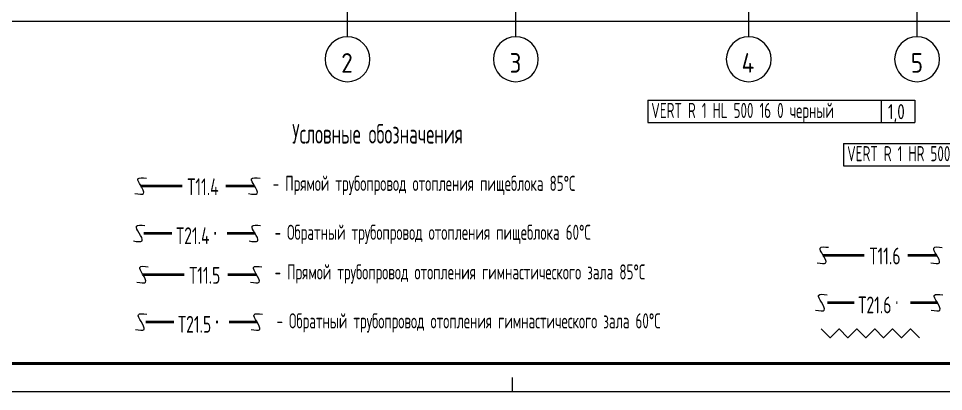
# Model space of a CAD drawing. Header units: millimetres. Extents: x -3929 to 624051, y 52832 to 514950.
# Drawn here: x 167093 to 183577, y 145707 to 152366 of the extents above; entities that cross this region are included whole.
import ezdxf
from ezdxf.enums import TextEntityAlignment as Align

# ---------------------------------------------------------------- set-up
doc = ezdxf.new("R2010")
doc.units = ezdxf.units.MM
for name, pattern in [('ADSK_Линия сетки', [25, 20, -2.5, 0, -2.5]), ('GOST2.303 4', [7, 5, -2, 0]), ('Hidden', [7.14375, 4.7625, -2.38125])]:
    doc.linetypes.add(name, pattern=pattern)
for name, color, linetype in [('9_Форматы', 7, 'Continuous'), ('ПРИБОРЫ', 3, 'Continuous'), ('статистика приборов', 252, 'Continuous'), ('стояки', 7, 'Continuous'), ('т21.4', 142, 'Continuous')]:
    doc.layers.add(name, color=color, linetype=linetype)
for name, color, linetype, lineweight in [('_надписи ОВ', 7, 'Continuous', 20), ('ОВ-ИЗОЛЯЦИЯ', 7, 'Continuous', 25), ('ОВ-рамка', 7, 'Continuous', 30), ('Оси', 253, 'Continuous', 9), ('Размеры', 7, 'Continuous', 9)]:
    doc.layers.add(name, color=color, linetype=linetype, lineweight=lineweight)
for name, color, linetype, true_color in [('т11.1', 1, 'Continuous', 0xff0000), ('т11.4', 7, 'Continuous', 0xd600d6), ('т11.5', 7, 'Continuous', 0x750000), ('т21.1', 5, 'Continuous', 0x0000ff), ('т21.5', 7, 'Continuous', 0x000061)]:
    doc.layers.add(name, color=color, linetype=linetype, true_color=true_color)
doc.styles.add('GOST Common', font='GOST_Common.ttf', dxfattribs={"width": 0.9, "height": 350})
doc.styles.add('СТИЛЬ', font='simplex.shx', dxfattribs={"width": 0.65})

# ---------------------------------------------------------------- blocks, each defined once
blk = doc.blocks.new('1 этаж')
at = {"layer": 'Оси', "color": 253, "linetype": 'ADSK_Линия сетки', "lineweight": 5}
for p, q in [((363694, -258178), (363694, -209604)), ((366694, -258178), (366694, -209604)), ((370844, -258178), (370844, -232060)), ((373844, -258178), (373844, -232060))]:
    blk.add_line(p, q, dxfattribs=at)
at = {"layer": 'Оси', "color": 253, "lineweight": 5}
for centre, start, end in [((363694, -258578), 0, 180), ((366694, -258578), 0, 180), ((370844, -258578), 0, 180), ((373844, -258578), 0, 180), ((363694, -258578), 180, 0), ((366694, -258578), 180, 0), ((370844, -258578), 180, 0), ((373844, -258578), 180, 0)]:
    blk.add_arc(centre, 400, start, end, dxfattribs=at)
at = {"layer": 'Размеры', "color": 253, "lineweight": 5}
blk.add_line((357044, -257898), (419194, -257898), dxfattribs=at)
at = {"layer": 'Оси', "color": 253, "lineweight": 5, "style": 'GOST Common', "width": 0.9}
for s, p in [('2', (363583, -258818)), ('3', (366583, -258818)), ('4', (370718, -258818)), ('5', (373733, -258818))]:
    blk.add_text(s, height=350, dxfattribs=at).set_placement(p)
blk = doc.blocks.new('*U2998')
at = {"layer": '9_Форматы', "color": 7, "linetype": 'Continuous', "lineweight": 9, "ltscale": 100}
blk.add_lwpolyline([(5, -5), (5, 589), (-836, 589), (-836, -5)], close=True, dxfattribs=at)
at = {"layer": '9_Форматы', "color": 7, "linetype": 'Continuous', "lineweight": 9, "ltscale": 100, "const_width": 0.5}
blk.add_lwpolyline([(0, 0), (0, 584), (-816, 584), (-816, 0)], close=True, dxfattribs=at)
at = {"layer": '9_Форматы', "color": 7, "linetype": 'Continuous', "lineweight": 15, "ltscale": 100}
blk.add_lwpolyline([(-626, -5), (-626, -2.5)], dxfattribs=at)

msp = doc.modelspace()

# ---------------------------------------------------------------- linework, layer by layer
at = {"layer": '_надписи ОВ', "ltscale": 10}
for points in [[(169168.539, 149241.537), (169322.722, 149241.64), (169270.908, 149381.409), (169221.552, 149503.591), (169372.256, 149515.757)], [(171193.319, 149241.165), (171347.503, 149241.268), (171295.688, 149381.036), (171246.333, 149503.219), (171397.036, 149515.385)], [(169141.539, 148396.149), (169295.722, 148396.252), (169243.908, 148536.02), (169194.552, 148658.203), (169345.256, 148670.369)], [(171202.933, 148395.775), (171357.116, 148395.877), (171305.302, 148535.646), (171255.946, 148657.828), (171406.65, 148669.994)], [(181325.332, 148006.408), (181479.516, 148006.51), (181427.702, 148146.279), (181378.346, 148268.461), (181529.05, 148280.627)], [(183350.113, 148006.035), (183504.296, 148006.138), (183452.482, 148145.907), (183403.126, 148268.089), (183553.83, 148280.255)], [(169202.847, 147660.825), (169357.03, 147660.927), (169305.216, 147800.696), (169255.86, 147922.878), (169406.564, 147935.044)], [(171227.627, 147660.452), (171381.811, 147660.555), (171329.996, 147800.324), (171280.641, 147922.506), (171431.344, 147934.672)], [(181298.332, 147161.02), (181452.516, 147161.122), (181400.702, 147300.891), (181351.346, 147423.073), (181502.05, 147435.239)], [(183359.726, 147160.645), (183513.91, 147160.748), (183462.096, 147300.516), (183412.74, 147422.699), (183563.444, 147434.865)], [(169175.847, 146815.437), (169330.03, 146815.539), (169278.216, 146955.308), (169228.86, 147077.49), (169379.564, 147089.656)], [(171237.241, 146815.062), (171391.424, 146815.165), (171339.61, 146954.933), (171290.254, 147077.116), (171440.958, 147089.282)]]:
    msp.add_spline(points, degree=3, dxfattribs=at)
at = {"layer": 'ОВ-ИЗОЛЯЦИЯ', "color": 7, "linetype": 'ByBlock'}
msp.add_lwpolyline([(181396.194, 146825.277), (181555.293, 146666.178), (181714.392, 146825.277), (181873.491, 146666.178), (182032.59, 146825.277), (182191.689, 146666.178), (182350.788, 146825.277), (182509.887, 146666.178), (182668.986, 146825.277), (182828.085, 146666.178), (182987.184, 146825.277), (183146.283, 146666.178)], dxfattribs=at)
at = {"layer": 'ПРИБОРЫ', "color": 7, "lineweight": 15}
for p, q in [((178305.905, 150906.892), (183065.525, 150906.892)), ((178305.905, 150906.892), (183065.525, 150906.892)), ((178305.905, 150906.892), (178305.905, 150506.892)), ((182465.525, 150906.892), (182465.525, 150506.892)), ((183065.525, 150906.892), (183065.525, 150506.892)), ((178305.905, 150506.892), (183065.525, 150506.892)), ((181796.249, 150135.701), (186555.869, 150135.701)), ((181796.249, 150135.701), (186555.869, 150135.701)), ((181796.249, 150135.701), (181796.249, 149735.701)), ((181796.249, 149735.701), (186555.869, 149735.701))]:
    msp.add_line(p, q, dxfattribs=at)
at = {"layer": 'т11.1', "color": 233, "lineweight": 40}
for p, q in [((182165.786, 148137.083), (181423.507, 148137.214)), ((183457.901, 148136.839), (182943.934, 148136.953))]:
    msp.add_line(p, q, dxfattribs=at)
at = {"layer": 'т11.4', "lineweight": 40}
for p, q in [((170008.993, 149372.212), (169266.714, 149372.343)), ((171301.108, 149371.969), (170787.141, 149372.083))]:
    msp.add_line(p, q, dxfattribs=at)
at = {"layer": 'т11.5', "lineweight": 40}
for p, q in [((170043.301, 147791.499), (169301.022, 147791.63)), ((171335.416, 147791.256), (170821.449, 147791.37))]:
    msp.add_line(p, q, dxfattribs=at)
at = {"layer": 'т21.1', "color": 165, "linetype": 'Hidden', "lineweight": 40, "ltscale": 100, "true_color": 0x5e67af}
for p, q in [((181984.06, 147291.695), (181406.121, 147291.823)), ((183467.515, 147291.449), (182740.685, 147291.728))]:
    msp.add_line(p, q, dxfattribs=at)
at = {"layer": 'т21.4', "linetype": 'GOST2.303 4', "lineweight": 40, "ltscale": 100}
for p, q in [((169827.267, 148526.825), (169249.328, 148526.953)), ((171310.722, 148526.578), (170583.891, 148526.858))]:
    msp.add_line(p, q, dxfattribs=at)
at = {"layer": 'т21.5', "linetype": 'GOST2.303 4', "lineweight": 40, "ltscale": 100}
for p, q in [((169861.575, 146946.112), (169283.636, 146946.24)), ((171345.03, 146945.866), (170618.199, 146946.145))]:
    msp.add_line(p, q, dxfattribs=at)

# ---------------------------------------------------------------- block references
at = {"layer": 'ОВ-рамка', "ltscale": 100, "transparency": 33554687, "xscale": 100, "yscale": 100, "zscale": 100}
msp.add_blockref('*U2998', (238498.26, 146206.792), dxfattribs=at)
at = {"layer": 'стояки', "color": 5, "lineweight": 40}
msp.add_blockref('1 этаж', (-190738.98, 410215.433), dxfattribs=at)

# ---------------------------------------------------------------- texts
at = {"layer": '_надписи ОВ', "ltscale": 10, "style": 'СТИЛЬ', "width": 0.6}
for s, height, p in [('Условные обозначения', 350, (171970.219, 150132.406)), ('- Прямой трубопровод отопления пищеблока 85%%DС', 270, (171623.841, 149287.132)), ('- Обратный трубопровод отопления пищеблока 60%%DС', 270, (171657.086, 148414.101)), ('- Прямой трубопровод отопления гимнастического зала 85%%DС', 270, (171658.149, 147706.419)), ('- Обратный трубопровод отопления гимнастического зала 60%%DС', 270, (171691.394, 146833.389))]:
    msp.add_text(s, height=height, dxfattribs=at).set_placement(p)
at = {"layer": '_надписи ОВ', "ltscale": 10, "char_height": 300, "width": 16480.02357, "attachment_point": 1, "line_spacing_factor": 0.7, "style": 'СТИЛЬ'}
for s, insert in [('Т11.4', (170100.408, 149511.357)), ('Т21.4 ', (169901.308, 148637.388)), ('Т11.6', (182257.201, 148276.228)), ('Т11.5', (170134.716, 147930.644)), ('Т21.6 ', (182058.101, 147402.258)), ('Т21.5 ', (169935.616, 147056.675))]:
    msp.add_mtext(s, dxfattribs=dict(at, insert=insert))
at = {"layer": 'статистика приборов', "color": 7, "style": 'СТИЛЬ', "width": 0.6}
for s, p in [('VERT R 1 HL 500 16 0 черный ', (178369.768, 150588.745)), ('VERT R 1 HR 500 16 0 черный ', (181860.111, 149817.554))]:
    msp.add_text(s, height=270, dxfattribs=at).set_placement(p)
at = {"layer": 'статистика приборов', "color": 7, "style": 'СТИЛЬ', "width": 0.7}
msp.add_text('1,0', height=270, dxfattribs=at).set_placement((182736.591, 150567.343), align=Align.CENTER)

doc.saveas('drawing.dxf')
